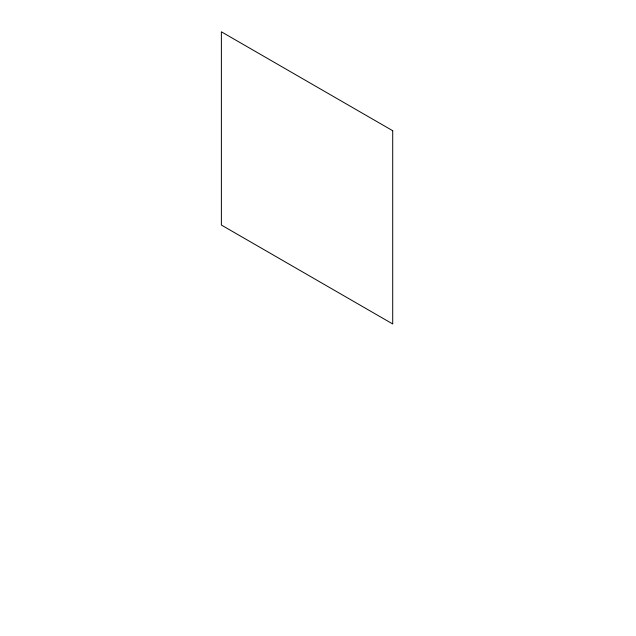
<?xml version="1.0" encoding="UTF-8"?>
<svg xmlns="http://www.w3.org/2000/svg" width="636" height="636" viewBox="0 0 636 636"><rect width="100%" height="100%" fill="white"/><g stroke="black" fill="none" stroke-linecap="round" stroke-linejoin="round"><path stroke-width="0.95" d="M414.378 603.914L414.378 603.914M392.714 130.722L221.376 31.8L221.376 225.049L392.714 323.963L392.714 130.722"/></g></svg>
